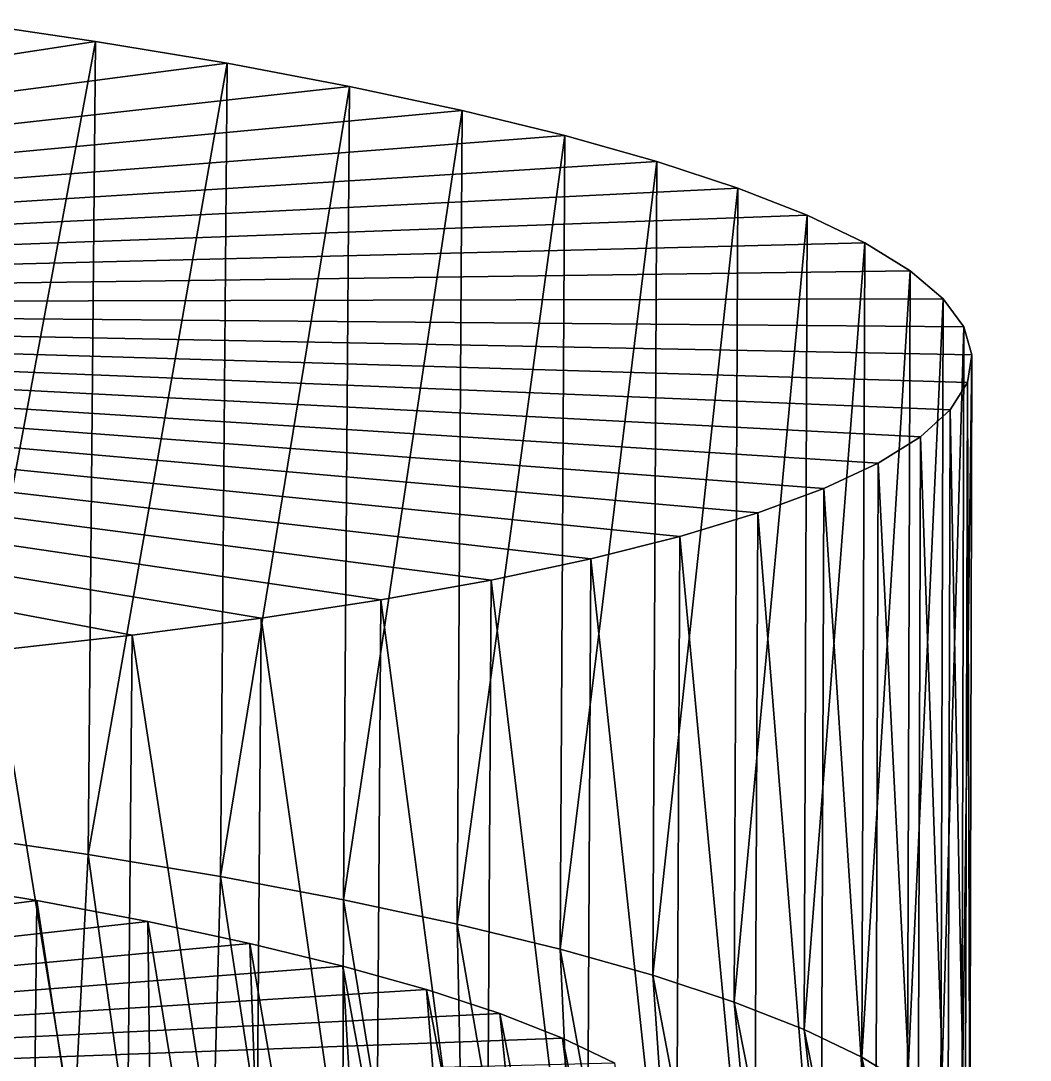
# Model space of a CAD drawing. Header units: metres. Extents: x -144 to 156, y -13 to 466.
# Drawn here: x 41.6 to 61.18, y 443.72 to 463.88 of the extents above; entities that cross this region are included whole.
import ezdxf

# ---------------------------------------------------------------- set-up
doc = ezdxf.new("R2010")
doc.units = ezdxf.units.M

msp = doc.modelspace()

# ---------------------------------------------------------------- linework, layer by layer
for points in [[(43.054623, 463.4817, -991.575), (9.756375, 458.37244, -954.2159), (40.34425, 463.88138, -993.7711), (40.34435, 463.88147, -993.771)], [(40.186863, 448.10767, -996.4641), (43.054623, 463.4817, -991.575), (40.34425, 463.88138, -993.7711), (40.34435, 463.88147, -993.771)], [(45.60278, 463.0571, -989.1969), (9.756375, 458.37244, -954.2159), (43.054623, 463.4817, -991.575), (43.05472, 463.48178, -991.5749)], [(42.913105, 447.70566, -994.2552), (43.054623, 463.4817, -991.575), (40.186863, 448.10767, -996.4641), (40.186962, 448.10776, -996.464)], [(42.913105, 447.70566, -994.2552), (45.60278, 463.0571, -989.1969), (43.054623, 463.4817, -991.575), (43.05472, 463.48178, -991.5749)], [(47.976288, 462.60968, -986.6484), (9.756375, 458.37244, -954.2159), (45.60278, 463.0571, -989.1969), (45.60288, 463.0572, -989.1968)], [(45.476173, 447.2786, -991.86316), (45.60278, 463.0571, -989.1969), (42.913105, 447.70566, -994.2552), (42.913204, 447.70575, -994.25507)], [(45.476173, 447.2786, -991.86316), (47.976288, 462.60968, -986.6484), (45.60278, 463.0571, -989.1969), (45.60288, 463.0572, -989.1968)], [(50.163597, 462.14163, -983.94183), (9.756375, 458.37244, -954.2159), (47.976288, 462.60968, -986.6484), (47.976387, 462.60977, -986.64825)], [(47.863575, 446.82855, -989.2997), (47.976288, 462.60968, -986.6484), (45.476173, 447.2786, -991.86316), (45.476273, 447.2787, -991.86304)], [(47.863575, 446.82855, -989.2997), (50.163597, 462.14163, -983.94183), (47.976288, 462.60968, -986.6484), (47.976387, 462.60977, -986.64825)], [(52.154045, 461.65524, -981.09045), (9.756375, 458.37244, -954.2159), (50.163597, 462.14163, -983.94183), (50.163696, 462.14172, -983.9417)], [(50.063686, 446.35776, -986.57733), (50.163597, 462.14163, -983.94183), (47.863575, 446.82855, -989.2997), (47.863674, 446.82864, -989.29956)], [(50.063686, 446.35776, -986.57733), (52.154045, 461.65524, -981.09045), (50.163597, 462.14163, -983.94183), (50.163696, 462.14172, -983.9417)], [(53.93794, 461.15283, -978.10815), (9.756375, 458.37244, -954.2159), (52.154045, 461.65524, -981.09045), (52.154144, 461.65533, -981.09033)], [(52.06578, 445.8685, -983.7092), (52.154045, 461.65524, -981.09045), (50.063686, 446.35776, -986.57733), (50.063786, 446.35785, -986.5772)], [(52.06578, 445.8685, -983.7092), (53.93794, 461.15283, -978.10815), (52.154045, 461.65524, -981.09045), (52.154144, 461.65533, -981.09033)], [(55.50658, 460.63687, -975.00946), (9.756375, 458.37244, -954.2159), (53.93794, 461.15283, -978.10815), (53.938038, 461.15292, -978.10803)], [(53.86012, 445.36316, -980.70953), (53.93794, 461.15283, -978.10815), (52.06578, 445.8685, -983.7092), (52.06588, 445.8686, -983.7091)], [(53.86012, 445.36316, -980.70953), (55.50658, 460.63687, -975.00946), (53.93794, 461.15283, -978.10815), (53.938038, 461.15292, -978.10803)], [(56.852333, 460.1099, -971.8095), (9.756375, 458.37244, -954.2159), (55.50658, 460.63687, -975.00946), (55.50668, 460.63696, -975.00934)], [(55.437943, 444.84418, -977.59265), (55.50658, 460.63687, -975.00946), (53.86012, 445.36316, -980.70953), (53.860218, 445.36325, -980.7094)], [(55.437943, 444.84418, -977.59265), (56.852333, 460.1099, -971.8095), (55.50658, 460.63687, -975.00946), (55.50668, 460.63696, -975.00934)], [(57.96864, 459.57443, -968.5238), (9.756375, 458.37244, -954.2159), (56.852333, 460.1099, -971.8095), (56.852432, 460.11, -971.8094)], [(56.79157, 444.31412, -974.37396), (56.852333, 460.1099, -971.8095), (55.437943, 444.84418, -977.59265), (55.43804, 444.84427, -977.5925)], [(56.79157, 444.31412, -974.37396), (57.96864, 459.57443, -968.5238), (56.852333, 460.1099, -971.8095), (56.852432, 460.11, -971.8094)], [(58.850056, 459.03314, -965.16833), (9.756375, 458.37244, -954.2159), (57.96864, 459.57443, -968.5238), (57.96874, 459.57452, -968.5237)], [(57.91441, 443.77554, -971.06903), (58.850056, 459.03314, -965.16833), (57.96864, 459.57443, -968.5238), (57.96874, 459.57452, -968.5237)], [(57.91441, 443.77554, -971.06903), (57.96864, 459.57443, -968.5238), (56.79157, 444.31412, -974.37396), (56.791668, 444.3142, -974.37384)], [(59.4923, 458.48862, -961.7596), (9.756375, 458.37244, -954.2159), (58.850056, 459.03314, -965.16833), (58.850155, 459.03323, -965.1682)], [(58.80099, 443.23105, -967.694), (58.850056, 459.03314, -965.16833), (57.91441, 443.77554, -971.06903), (57.91451, 443.77563, -971.0689)], [(58.80099, 443.23105, -967.694), (59.4923, 458.48862, -961.7596), (58.850056, 459.03314, -965.16833), (58.850155, 459.03323, -965.1682)], [(59.89223, 457.9435, -958.314), (9.756375, 458.37244, -954.2159), (59.4923, 458.48862, -961.7596), (59.492397, 458.4887, -961.75946)], [(41.093613, 451.66675, -915.4397), (9.756375, 458.37244, -954.2159), (43.76133, 451.96252, -917.7034), (43.76143, 451.96262, -917.7033)], [(43.76133, 451.96252, -917.7034), (9.756375, 458.37244, -954.2159), (46.26337, 452.2895, -920.1451), (46.26347, 452.28958, -920.14496)], [(46.26337, 452.2895, -920.1451), (9.756375, 458.37244, -954.2159), (48.587563, 452.64612, -922.7527), (48.58766, 452.6462, -922.75256)], [(48.587563, 452.64612, -922.7527), (9.756375, 458.37244, -954.2159), (50.722553, 453.03064, -925.5136), (50.722652, 453.03073, -925.5135)], [(50.722553, 453.03064, -925.5136), (9.756375, 458.37244, -954.2159), (52.65797, 453.44116, -928.41437), (52.65807, 453.44125, -928.41425)], [(52.65797, 453.44116, -928.41437), (9.756375, 458.37244, -954.2159), (54.384384, 453.87573, -931.4408), (54.384483, 453.87582, -931.4407)], [(54.384384, 453.87573, -931.4408), (9.756375, 458.37244, -954.2159), (55.89337, 454.3322, -934.57825), (55.89347, 454.3323, -934.5781)], [(55.89337, 454.3322, -934.57825), (9.756375, 458.37244, -954.2159), (57.177578, 454.80838, -937.8113), (57.177677, 454.80847, -937.81116)], [(57.177578, 454.80838, -937.8113), (9.756375, 458.37244, -954.2159), (58.230762, 455.3019, -941.1243), (58.23086, 455.302, -941.1242)], [(58.230762, 455.3019, -941.1243), (9.756375, 458.37244, -954.2159), (59.04777, 455.8104, -944.5011), (59.04787, 455.8105, -944.501)], [(59.04777, 455.8104, -944.5011), (9.756375, 458.37244, -954.2159), (59.624645, 456.33136, -947.9252), (59.624744, 456.33145, -947.92505)], [(59.624645, 456.33136, -947.9252), (9.756375, 458.37244, -954.2159), (59.958565, 456.86224, -951.37994), (59.958664, 456.86234, -951.3798)], [(59.958565, 456.86224, -951.37994), (9.756375, 458.37244, -954.2159), (60.04791, 457.4005, -954.8486), (60.048008, 457.4006, -954.84845)], [(60.04791, 457.4005, -954.8486), (9.756375, 458.37244, -954.2159), (59.89223, 457.9435, -958.314), (59.89233, 457.9436, -958.3139)], [(59.44699, 442.68335, -964.2652), (59.4923, 458.48862, -961.7596), (58.80099, 443.23105, -967.694), (58.80109, 443.23114, -967.69385)], [(59.44699, 442.68335, -964.2652), (59.89223, 457.9435, -958.314), (59.4923, 458.48862, -961.7596), (59.492397, 458.4887, -961.75946)], [(59.849262, 442.13507, -960.79956), (59.89223, 457.9435, -958.314), (59.44699, 442.68335, -964.2652), (59.44709, 442.68344, -964.2651)], [(59.849262, 442.13507, -960.79956), (60.04791, 457.4005, -954.8486), (59.89223, 457.9435, -958.314), (59.89233, 457.9436, -958.3139)], [(60.005848, 441.5889, -957.3137), (60.04791, 457.4005, -954.8486), (59.849262, 442.13507, -960.79956), (59.84936, 442.13516, -960.79944)], [(60.005848, 441.5889, -957.3137), (59.958565, 456.86224, -951.37994), (60.04791, 457.4005, -954.8486), (60.048008, 457.4006, -954.84845)], [(59.915985, 441.0475, -953.8248), (59.624645, 456.33136, -947.9252), (59.958565, 456.86224, -951.37994), (59.958664, 456.86234, -951.3798)], [(59.915985, 441.0475, -953.8248), (59.958565, 456.86224, -951.37994), (60.005848, 441.5889, -957.3137), (60.005947, 441.589, -957.3136)], [(59.580112, 440.51346, -950.34985), (59.04777, 455.8104, -944.5011), (59.624645, 456.33136, -947.9252), (59.624744, 456.33145, -947.92505)], [(59.580112, 440.51346, -950.34985), (59.624645, 456.33136, -947.9252), (59.915985, 441.0475, -953.8248), (59.916084, 441.04758, -953.8247)], [(58.999863, 439.98944, -946.9057), (58.230762, 455.3019, -941.1243), (59.04777, 455.8104, -944.5011), (59.04787, 455.8105, -944.501)], [(58.999863, 439.98944, -946.9057), (59.04777, 455.8104, -944.5011), (59.580112, 440.51346, -950.34985), (59.58021, 440.51355, -950.34973)], [(58.17807, 439.478, -943.50916), (57.177578, 454.80838, -937.8113), (58.230762, 455.3019, -941.1243), (58.23086, 455.302, -941.1242)], [(58.17807, 439.478, -943.50916), (58.230762, 455.3019, -941.1243), (58.999863, 439.98944, -946.9057), (58.99996, 439.98953, -946.9056)], [(57.118725, 438.98157, -940.17676), (55.89337, 454.3322, -934.57825), (57.177578, 454.80838, -937.8113), (57.177677, 454.80847, -937.81116)], [(57.118725, 438.98157, -940.17676), (57.177578, 454.80838, -937.8113), (58.17807, 439.478, -943.50916), (58.17817, 439.4781, -943.50903)], [(55.827, 438.50262, -936.92474), (54.384384, 453.87573, -931.4408), (55.89337, 454.3322, -934.57825), (55.89347, 454.3323, -934.5781)], [(55.827, 438.50262, -936.92474), (55.89337, 454.3322, -934.57825), (57.118725, 438.98157, -940.17676), (57.118824, 438.98166, -940.17664)], [(54.309177, 438.0435, -933.769), (52.65797, 453.44116, -928.41437), (54.384384, 453.87573, -931.4408), (54.384483, 453.87582, -931.4407)], [(54.309177, 438.0435, -933.769), (54.384384, 453.87573, -931.4408), (55.827, 438.50262, -936.92474), (55.8271, 438.50272, -936.9246)], [(52.572666, 437.60638, -930.7248), (50.722553, 453.03064, -925.5136), (52.65797, 453.44116, -928.41437), (52.65807, 453.44125, -928.41425)], [(52.572666, 437.60638, -930.7248), (52.65797, 453.44116, -928.41437), (54.309177, 438.0435, -933.769), (54.309277, 438.04358, -933.76886)], [(50.62591, 437.19342, -927.80707), (48.587563, 452.64612, -922.7527), (50.722553, 453.03064, -925.5136), (50.722652, 453.03073, -925.5135)], [(50.62591, 437.19342, -927.80707), (50.722553, 453.03064, -925.5136), (52.572666, 437.60638, -930.7248), (52.572765, 437.60648, -930.7247)], [(48.478428, 436.80667, -925.03), (46.26337, 452.2895, -920.1451), (48.587563, 452.64612, -922.7527), (48.58766, 452.6462, -922.75256)], [(48.478428, 436.80667, -925.03), (48.587563, 452.64612, -922.7527), (50.62591, 437.19342, -927.80707), (50.62601, 437.1935, -927.80695)], [(46.140633, 436.44797, -922.4071), (43.76133, 451.96252, -917.7034), (46.26337, 452.2895, -920.1451), (46.26347, 452.28958, -920.14496)], [(46.140633, 436.44797, -922.4071), (46.26337, 452.2895, -920.1451), (48.478428, 436.80667, -925.03), (48.478527, 436.80676, -925.0299)], [(43.623943, 436.11905, -919.9512), (41.093613, 451.66675, -915.4397), (43.76133, 451.96252, -917.7034), (43.76143, 451.96262, -917.7033)], [(43.623943, 436.11905, -919.9512), (43.76133, 451.96252, -917.7034), (46.140633, 436.44797, -922.4071), (46.14073, 436.44806, -922.407)], [(40.940613, 435.82156, -917.6742), (41.093613, 451.66675, -915.4397), (43.623943, 436.11905, -919.9512), (43.624043, 436.11914, -919.95105)], [(42.13418, 432.71304, -1001.87885), (40.186863, 448.10767, -996.4641), (39.04455, 433.1159, -1004.0436), (39.04465, 433.116, -1004.04346)], [(42.13418, 432.71304, -1001.87885), (42.913105, 447.70566, -994.2552), (40.186863, 448.10767, -996.4641), (40.186962, 448.10776, -996.464)], [(45.062782, 432.2812, -999.5059), (42.913105, 447.70566, -994.2552), (42.13418, 432.71304, -1001.87885), (42.134277, 432.71313, -1001.8787)], [(45.062782, 432.2812, -999.5059), (45.476173, 447.2786, -991.86316), (42.913105, 447.70566, -994.2552), (42.913204, 447.70575, -994.25507)], [(47.816097, 431.82242, -996.93634), (45.476173, 447.2786, -991.86316), (45.062782, 432.2812, -999.5059), (45.06288, 432.28128, -999.5058)], [(47.816097, 431.82242, -996.93634), (47.863575, 446.82855, -989.2997), (45.476173, 447.2786, -991.86316), (45.476273, 447.2787, -991.86304)], [(41.913254, 446.81296, -988.3862), (9.419949, 442.5665, -956.67737), (39.603462, 447.1978, -990.5419), (39.60356, 447.1979, -990.54175)], [(41.753136, 431.77335, -995.79266), (39.603462, 447.1978, -990.5419), (39.09393, 432.1655, -997.9473), (39.09403, 432.1656, -997.9472)], [(41.753136, 431.77335, -995.79266), (41.913254, 446.81296, -988.3862), (39.603462, 447.1978, -990.5419), (39.60356, 447.1979, -990.54175)], [(44.064747, 446.4074, -986.0761), (9.419949, 442.5665, -956.67737), (41.913254, 446.81296, -988.3862), (41.913353, 446.81305, -988.3861)], [(44.253185, 431.35678, -993.4595), (41.913254, 446.81296, -988.3862), (41.753136, 431.77335, -995.79266), (41.753235, 431.77344, -995.79254)], [(44.253185, 431.35678, -993.4595), (44.064747, 446.4074, -986.0761), (41.913254, 446.81296, -988.3862), (41.913353, 446.81305, -988.3861)], [(50.38071, 431.339, -994.1826), (47.863575, 446.82855, -989.2997), (47.816097, 431.82242, -996.93634), (47.816196, 431.8225, -996.9362)], [(50.38071, 431.339, -994.1826), (50.063686, 446.35776, -986.57733), (47.863575, 446.82855, -989.2997), (47.863674, 446.82864, -989.29956)], [(46.047455, 445.98312, -983.62274), (9.419949, 442.5665, -956.67737), (44.064747, 446.4074, -986.0761), (44.064846, 446.4075, -986.076)], [(46.581886, 430.91782, -990.95905), (46.047455, 445.98312, -983.62274), (44.064747, 446.4074, -986.0761), (44.064846, 446.4075, -986.076)], [(46.581886, 430.91782, -990.95905), (44.064747, 446.4074, -986.0761), (44.253185, 431.35678, -993.4595), (44.253284, 431.35687, -993.45935)], [(52.74413, 430.83325, -991.2582), (52.06578, 445.8685, -983.7092), (50.063686, 446.35776, -986.57733), (50.063786, 446.35785, -986.5772)], [(52.74413, 430.83325, -991.2582), (50.063686, 446.35776, -986.57733), (50.38071, 431.339, -994.1826), (50.38081, 431.33908, -994.1825)], [(47.851715, 445.5422, -981.0381), (9.419949, 442.5665, -956.67737), (46.047455, 445.98312, -983.62274), (46.047554, 445.98322, -983.6226)], [(48.727898, 430.45862, -988.3036), (47.851715, 445.5422, -981.0381), (46.047455, 445.98312, -983.62274), (46.047554, 445.98322, -983.6226)], [(48.727898, 430.45862, -988.3036), (46.047455, 445.98312, -983.62274), (46.581886, 430.91782, -990.95905), (46.581985, 430.9179, -990.9589)], [(54.894836, 430.30768, -988.17725), (53.86012, 445.36316, -980.70953), (52.06578, 445.8685, -983.7092), (52.06588, 445.8686, -983.7091)], [(54.894836, 430.30768, -988.17725), (52.06578, 445.8685, -983.7092), (52.74413, 430.83325, -991.2582), (52.74423, 430.83334, -991.25806)], [(49.468742, 445.0868, -978.3348), (9.419949, 442.5665, -956.67737), (47.851715, 445.5422, -981.0381), (47.851814, 445.5423, -981.03796)], [(50.680767, 429.98138, -985.5061), (49.468742, 445.0868, -978.3348), (47.851715, 445.5422, -981.0381), (47.851814, 445.5423, -981.03796)], [(50.680767, 429.98138, -985.5061), (47.851715, 445.5422, -981.0381), (48.727898, 430.45862, -988.3036), (48.727997, 430.4587, -988.30347)], [(56.82236, 429.7648, -984.95483), (55.437943, 444.84418, -977.59265), (53.86012, 445.36316, -980.70953), (53.860218, 445.36325, -980.7094)], [(56.82236, 429.7648, -984.95483), (53.86012, 445.36316, -980.70953), (54.894836, 430.30768, -988.17725), (54.894936, 430.30777, -988.1771)], [(50.890648, 444.6191, -975.52594), (9.419949, 442.5665, -956.67737), (49.468742, 445.0868, -978.3348), (49.46884, 445.08688, -978.33466)], [(52.430984, 429.48846, -982.5801), (50.890648, 444.6191, -975.52594), (49.468742, 445.0868, -978.3348), (49.46884, 445.08688, -978.33466)], [(52.430984, 429.48846, -982.5801), (49.468742, 445.0868, -978.3348), (50.680767, 429.98138, -985.5061), (50.680866, 429.98148, -985.506)], [(58.517303, 429.2073, -981.6066), (56.79157, 444.31412, -974.37396), (55.437943, 444.84418, -977.59265), (55.43804, 444.84427, -977.5925)], [(58.517303, 429.2073, -981.6066), (55.437943, 444.84418, -977.59265), (56.82236, 429.7648, -984.95483), (56.82246, 429.7649, -984.9547)], [(52.110523, 444.14142, -972.62524), (9.419949, 442.5665, -956.67737), (50.890648, 444.6191, -975.52594), (50.890747, 444.6192, -975.5258)], [(53.970013, 428.98224, -979.5399), (52.110523, 444.14142, -972.62524), (50.890648, 444.6191, -975.52594), (50.890747, 444.6192, -975.5258)], [(53.970013, 428.98224, -979.5399), (50.890648, 444.6191, -975.52594), (52.430984, 429.48846, -982.5801), (52.431084, 429.48856, -982.57996)], [(59.971413, 428.6379, -978.149), (57.91441, 443.77554, -971.06903), (56.79157, 444.31412, -974.37396), (56.791668, 444.3142, -974.37384)], [(59.971413, 428.6379, -978.149), (56.79157, 444.31412, -974.37396), (58.517303, 429.2073, -981.6066), (58.517403, 429.2074, -981.6065)], [(53.122406, 443.65607, -969.6469), (9.419949, 442.5665, -956.67737), (52.110523, 444.14142, -972.62524), (52.110622, 444.1415, -972.6251)], [(55.29036, 428.4652, -976.4003), (53.122406, 443.65607, -969.6469), (52.110523, 444.14142, -972.62524), (52.110622, 444.1415, -972.6251)], [(55.29036, 428.4652, -976.4003), (52.110523, 444.14142, -972.62524), (53.970013, 428.98224, -979.5399), (53.97011, 428.98233, -979.5398)], [(61.177593, 428.05933, -974.59875), (58.80099, 443.23105, -967.694), (57.91441, 443.77554, -971.06903), (57.91451, 443.77563, -971.0689)], [(61.177593, 428.05933, -974.59875), (57.91441, 443.77554, -971.06903), (59.971413, 428.6379, -978.149), (59.97151, 428.638, -978.14886)]]:
    msp.add_3dface(points)

doc.saveas('drawing.dxf')
